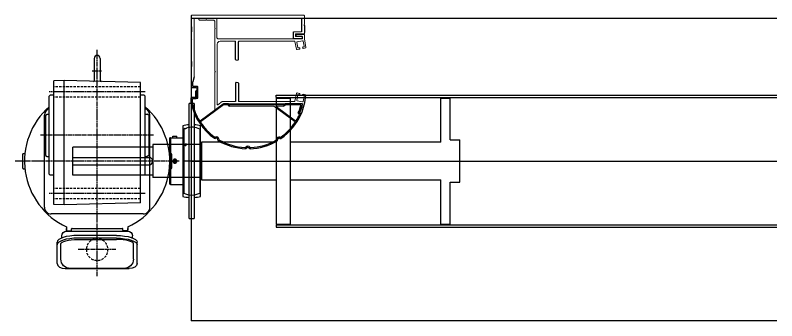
# Model space of a CAD drawing. Header units: millimetres. Extents: x 150937 to 394412, y 327166 to 584759.
# Drawn here: x 193935 to 194744, y 390013 to 390338 of the extents above; entities that cross this region are included whole.
import ezdxf

# ---------------------------------------------------------------- set-up
doc = ezdxf.new("R2010")
doc.units = ezdxf.units.MM
doc.linetypes.add('AM_ISO08W050', pattern=[18, 12, -1.5, 3, -1.5])
doc.linetypes.add('DASHED2', pattern=[9.525, 6.35, -3.175])
doc.layers.add('AM_0', color=7, linetype='Continuous', lineweight=30)
doc.layers.add('AM_3', color=7, linetype='DASHED2', lineweight=30)
doc.layers.add('AM_7', color=4, linetype='AM_ISO08W050')
doc.layers.add('LINE', color=7, linetype='Continuous', lineweight=20, plot=False)

# ---------------------------------------------------------------- blocks, each defined once
blk = doc.blocks.new('eeee')
for p, q in [((8549.5, 2800.82), (8548.73, 2801.93)), ((8614.72, 2768.98), (8614.72, 2788.48)), ((8617.72, 2768.98), (8617.72, 2788.48)), ((8614.72, 2743.98), (8614.72, 2724.98)), ((8617.72, 2743.98), (8617.72, 2724.98))]:
    blk.add_line(p, q)
for centre, radius, start, end in [((8602.87, 2777.19), 59.98, 155.68243, 175.50169), ((8604.72, 2776.98), 60, 156.89231, 165.89513), ((8548.48, 2801.76), 0.3, 34.84521, 155.68243), ((8549.26, 2800.65), 0.3, 336.89231, 34.84521), ((8547.01, 2791.48), 0.5, 165.89513, 270), ((8615.22, 2768.98), 0.5, 180, 270), ((8617.22, 2768.98), 0.5, 270, 0), ((8615.22, 2743.98), 0.5, 90, 180), ((8617.22, 2743.98), 0.5, 0, 90), ((8614.22, 2724.98), 0.5, 270, 0), ((8618.22, 2724.98), 0.5, 180, 270)]:
    blk.add_arc(centre, radius, start, end)
at = {"layer": 'LINE'}
for p, q in [((8547.01, 2790.98), (8553.22, 2790.98)), ((8553.32, 2790.98), (8613.33, 2790.98)), ((8624.72, 2790.98), (8613.33, 2790.98)), ((8630.72, 2790.98), (8624.72, 2790.98)), ((8638.92, 2796.91), (8631.02, 2791.08)), ((8631.84, 2788.58), (8636.42, 2791.96)), ((8637.22, 2791.56), (8637.22, 2727.48)), ((8639.72, 2757.22), (8639.72, 2796.51)), ((8545.94, 2788.45), (8544.84, 2783.06)), ((8545.23, 2782.47), (8545.97, 2782.32)), ((8552.41, 2787.65), (8546.53, 2788.83)), ((8551.7, 2781.66), (8552.8, 2787.05)), ((8554.73, 2788.08), (8552.87, 2779.89)), ((8613.33, 2788.48), (8555.22, 2788.48)), ((8613.33, 2788.48), (8614.72, 2788.48)), ((8617.72, 2788.48), (8631.54, 2788.48)), ((8545.67, 2780.85), (8543.46, 2781.3)), ((8552.28, 2779.5), (8550.07, 2779.95)), ((8550.37, 2781.42), (8551.11, 2781.27)), ((8617.22, 2768.48), (8615.22, 2768.48)), ((8639.22, 2756.72), (8639.72, 2757.22)), ((8639.72, 2756.22), (8639.22, 2756.72)), ((8639.72, 2711.48), (8639.72, 2756.22)), ((8617.22, 2744.48), (8615.22, 2744.48)), ((8552.28, 2733.46), (8550.07, 2733.01)), ((8543.07, 2731.07), (8544.72, 2721.98)), ((8545.67, 2732.11), (8543.46, 2731.66)), ((8545.94, 2724.51), (8544.84, 2729.9)), ((8545.23, 2730.49), (8545.97, 2730.64)), ((8552.41, 2725.32), (8546.53, 2724.13)), ((8550.37, 2731.54), (8551.11, 2731.69)), ((8551.7, 2731.3), (8552.8, 2725.91)), ((8554.73, 2724.88), (8552.87, 2733.07)), ((8544.72, 2717.68), (8544.72, 2721.98)), ((8552.22, 2717.18), (8545.22, 2717.18)), ((8546.72, 2721.48), (8546.72, 2719.68)), ((8547.22, 2721.98), (8553.32, 2721.98)), ((8547.22, 2719.18), (8552.22, 2719.18)), ((8553.32, 2721.98), (8613.33, 2721.98)), ((8613.33, 2724.48), (8555.22, 2724.48)), ((8614.22, 2724.48), (8613.33, 2724.48)), ((8613.33, 2721.98), (8635.72, 2721.98)), ((8634.22, 2724.48), (8618.22, 2724.48)), ((8637.72, 2719.98), (8637.72, 2700.48)), ((8639.22, 2710.98), (8639.72, 2711.48)), ((8639.72, 2710.48), (8639.22, 2710.98)), ((8639.72, 2706.72), (8639.72, 2710.48)), ((8639.72, 2703.98), (8639.72, 2706.72)), ((8648.22, 2701.98), (8641.72, 2701.98)), ((8648.72, 2701.48), (8648.22, 2701.98)), ((8649.22, 2701.98), (8648.72, 2701.48)), ((8656.22, 2701.98), (8649.22, 2701.98)), ((8656.72, 2700.48), (8656.72, 2701.48)), ((8638.22, 2699.98), (8656.22, 2699.98))]:
    blk.add_line(p, q, dxfattribs=at)
for centre, radius, start, end in [((8630.72, 2791.48), 0.5, 270, 306.40877), ((8636.72, 2791.56), 0.5, 0, 126.40877), ((8639.22, 2796.51), 0.5, 0, 126.40877), ((8543.56, 2781.79), 0.5, 168.46195, 258.46195), ((8545.33, 2782.96), 0.5, 168.46195, 258.46195), ((8545.82, 2781.59), 0.75, 258.46195, 78.46195), ((8546.43, 2788.34), 0.5, 78.56999, 168.56999), ((8552.31, 2787.15), 0.5, 348.56999, 78.56999), ((8555.22, 2787.98), 0.5, 90, 180), ((8631.54, 2788.98), 0.5, 270, 306.40877), ((8550.22, 2780.69), 0.75, 78.46195, 258.46195), ((8551.21, 2781.76), 0.5, 258.46195, 348.46195), ((8552.38, 2779.99), 0.5, 258.46195, 348.46195), ((8552.38, 2732.97), 0.5, 11.53805, 101.53805), ((8543.56, 2731.17), 0.5, 101.53805, 191.53805), ((8545.33, 2730), 0.5, 101.53805, 191.53805), ((8545.82, 2731.37), 0.75, 281.53805, 101.53805), ((8550.22, 2732.27), 0.75, 101.53805, 281.53805), ((8551.21, 2731.2), 0.5, 11.53805, 101.53805), ((8552.31, 2725.81), 0.5, 281.43001, 11.43001), ((8634.22, 2727.48), 3, 270, 0), ((8545.22, 2717.68), 0.5, 180, 270), ((8546.43, 2724.62), 0.5, 191.43001, 281.43001), ((8547.22, 2721.48), 0.5, 90, 180), ((8547.22, 2719.68), 0.5, 180, 270), ((8552.22, 2718.18), 1, 270, 90), ((8555.22, 2724.98), 0.5, 180, 270), ((8635.72, 2719.98), 2, 0, 90), ((8641.72, 2703.98), 2, 180, 270), ((8656.22, 2701.48), 0.5, 0, 90), ((8638.22, 2700.48), 0.5, 180, 270), ((8656.22, 2700.48), 0.5, 270, 0)]:
    blk.add_arc(centre, radius, start, end, dxfattribs=at)
blk = doc.blocks.new('dddd')
for p, q in [((8423.44, 2981.17), (8423.44, 2969.77)), ((8423.94, 2981.67), (8424.14, 2981.67)), ((8424.64, 2970.97), (8424.64, 2981.17)), ((8423.94, 2969.27), (8428.42, 2969.27)), ((8425.14, 2970.47), (8429.92, 2970.47)), ((8428.92, 2968.77), (8428.92, 2964.28)), ((8430.42, 2948.22), (8430.42, 2969.97)), ((8427.42, 2958.89), (8428.92, 2964.28)), ((8430.42, 2919.97), (8430.42, 2942.22)), ((8430.42, 2919.97), (8430.42, 2942.22)), ((8310.42, 2904.32), (8310.42, 2911.67)), ((8312.42, 2917.87), (8312.42, 2916.47)), ((8321.92, 2918.37), (8321.92, 2911.17)), ((8430.42, 2911.36), (8430.42, 2918.97)), ((8313.42, 2896.97), (8313.42, 2911.17)), ((8429.92, 2910.86), (8429.92, 2908.61)), ((8430.42, 2893.97), (8430.42, 2905.36))]:
    blk.add_line(p, q)
for centre, start, end in [((8423.94, 2981.17), 90, 180), ((8424.14, 2981.17), 0, 90), ((8423.94, 2969.77), 180, 270), ((8425.14, 2970.97), 180, 270), ((8428.42, 2968.77), 0, 90), ((8429.92, 2969.97), 0, 90)]:
    blk.add_arc(centre, 0.5, start, end)
at = {"layer": 'LINE'}
for p, q in [((8427.42, 2958.89), (8427.42, 2899.77)), ((8429.92, 2947.72), (8430.42, 2948.22)), ((8429.92, 2942.72), (8429.92, 2947.72)), ((8430.42, 2942.22), (8429.92, 2942.72)), ((8429.92, 2919.47), (8430.42, 2919.97)), ((8430.42, 2918.97), (8429.92, 2919.47)), ((8310.42, 2911.67), (8310.42, 2912.87)), ((8310.92, 2913.37), (8319.42, 2913.37)), ((8312.92, 2918.37), (8321.92, 2918.37)), ((8319.42, 2915.97), (8312.92, 2915.97)), ((8319.92, 2913.87), (8319.92, 2915.47)), ((8429.92, 2910.86), (8430.42, 2911.36)), ((8310.42, 2904.32), (8310.92, 2903.82)), ((8310.92, 2903.82), (8310.42, 2903.32)), ((8310.42, 2903.32), (8310.42, 2893.97)), ((8321.92, 2911.17), (8313.42, 2911.17)), ((8429.92, 2905.86), (8429.92, 2908.61)), ((8430.42, 2905.36), (8429.92, 2905.86)), ((8427.22, 2896.47), (8313.92, 2896.47)), ((8427.42, 2899.77), (8427.42, 2896.67)), ((8310.92, 2893.47), (8429.92, 2893.47))]:
    blk.add_line(p, q, dxfattribs=at)
for centre, radius, start, end in [((8310.92, 2912.87), 0.5, 90, 180), ((8312.92, 2917.87), 0.5, 90, 180), ((8312.92, 2916.47), 0.5, 180, 270), ((8319.42, 2915.47), 0.5, 0, 90), ((8319.42, 2913.87), 0.5, 270, 0), ((8313.92, 2896.97), 0.5, 180, 270), ((8427.22, 2896.67), 0.2, 270, 0), ((8310.92, 2893.97), 0.5, 180, 270), ((8429.92, 2893.97), 0.5, 270, 0)]:
    blk.add_arc(centre, radius, start, end, dxfattribs=at)
blk = doc.blocks.new('wewwww')
for p, q in [((8462.71, 3641.93), (8461.91, 3641.93)), ((8462.71, 3641.93), (8463.51, 3641.93)), ((8430.38, 3632.53), (8429.71, 3632.1)), ((8430.38, 3632.53), (8431.06, 3632.96)), ((8495.34, 3632.33), (8494.67, 3632.76)), ((8495.34, 3632.33), (8496.02, 3631.9)), ((8407.81, 3605.5), (8406.52, 3607.29)), ((8407.81, 3605.5), (8406.52, 3607.29)), ((8409.14, 3605.51), (8407.84, 3607.3)), ((8405.31, 3595.66), (8422.94, 3595.66)), ((8424.74, 3596.82), (8422.94, 3595.66)), ((8424.74, 3598.02), (8423.02, 3596.91)), ((8483.21, 3595.66), (8482.41, 3596.67)), ((8483.64, 3597.06), (8483, 3597.87)), ((8483.21, 3595.66), (8488.71, 3595.66)), ((8521.62, 3595.69), (8521.62, 3589.87)), ((8522.85, 3595.69), (8522.85, 3589.17)), ((8516.92, 3589.37), (8516.92, 3582.17)), ((8521.62, 3589.87), (8517.42, 3589.87)), ((8517.92, 3588.17), (8517.92, 3582.17)), ((8522.35, 3588.67), (8518.42, 3588.67)), ((8517.42, 3581.67), (8517.42, 3581.67))]:
    blk.add_line(p, q)
for centre, radius, start, end in [((8462.71, 3581.66), 61.76, 92.15711, 120.28248), ((8462.71, 3581.67), 60.56, 92.87017, 119.60566), ((8459.72, 3641.15), 1, 37.31104, 92.87017), ((8460.42, 3642.38), 1, 24.5312, 92.15711), ((8462.71, 3643.42), 2.75, 217.31104, 322.689), ((8476.8, 3652.49), 18.26, 212.08652, 215.34237), ((8448.59, 3652.51), 18.29, 324.66325, 327.91392), ((8464.99, 3642.38), 1, 87.84556, 155.47147), ((8465.69, 3641.15), 1, 87.12987, 142.689), ((8462.71, 3581.66), 61.76, 59.36694, 87.84556), ((8462.71, 3581.67), 60.56, 60.03574, 87.12987), ((8462.71, 3581.66), 61.76, 124.59403, 155.48101), ((8462.71, 3581.67), 60.56, 125.22288, 146.03703), ((8428.21, 3631.68), 1, 56.96812, 124.59403), ((8428.28, 3630.27), 1, 69.77191, 125.24163), ((8429.58, 3633.79), 2.75, 249.74797, 355.12592), ((8436.61, 3649), 18.26, 244.52345, 247.77929), ((8412.79, 3633.88), 18.29, 357.10018, 0.35084), ((8432.07, 3634.13), 1, 120.28248, 187.90839), ((8433.32, 3633.47), 1, 119.57795, 175.11291), ((8492.41, 3633.29), 1, 4.52088, 60.08), ((8496.15, 3633.58), 2.75, 184.52088, 289.89883), ((8493.67, 3633.94), 1, 351.74103, 59.36694), ((8512.91, 3633.58), 18.26, 179.29636, 182.5522), ((8489.2, 3648.87), 18.29, 291.87309, 295.12375), ((8497.51, 3631.47), 1, 55.05539, 122.6813), ((8497.43, 3630.06), 1, 54.3397, 109.89883), ((8462.71, 3581.66), 61.76, 13.1262, 55.05539), ((8462.71, 3581.67), 60.56, 33.96134, 54.38408), ((8412.89, 3615.22), 0.5, 146.03703, 233.59118), ((8512.52, 3615.22), 0.5, 306.40877, 33.96134), ((8462.71, 3581.67), 60.56, 148.13991, 154.95487), ((8411.7, 3613.37), 0.5, 53.59123, 148.13991), ((8513.72, 3613.37), 0.5, 31.85849, 126.40877), ((8462.71, 3581.67), 60.56, 13.3911, 31.85849), ((8462.71, 3581.66), 59.7, 156.77302, 165.82216), ((8462.71, 3581.66), 59.7, 156.77302, 165.82216), ((8462.71, 3581.66), 58.5, 156.20194, 164.29469), ((8407.57, 3605.33), 0.3, 336.77302, 35.86892), ((8408.92, 3605.35), 0.268, 331.29916, 37.65448), ((8405.31, 3596.16), 0.5, 165.82216, 270), ((8406.87, 3597.36), 0.5, 164.29469, 270), ((8422.85, 3597.16), 0.3, 270, 302.70783), ((8424.9, 3597.76), 0.3, 90, 122.70783), ((8424.9, 3596.56), 0.3, 90, 122.70783), ((8482.02, 3596.36), 0.5, 38.19719, 90), ((8482.6, 3597.56), 0.5, 38.19719, 90), ((8484.03, 3597.36), 0.5, 218.19719, 270), ((8517.42, 3589.37), 0.5, 90, 180), ((8518.42, 3588.17), 0.5, 90, 180), ((8522.35, 3589.17), 0.5, 270, 0), ((8517.42, 3582.17), 0.5, 180, 270), ((8517.42, 3582.17), 0.5, 270, 0)]:
    blk.add_arc(centre, radius, start, end)
at = {"layer": 'LINE'}
for p, q in [((8411.99, 3613.77), (8432.55, 3598.61)), ((8412.6, 3614.82), (8435.18, 3598.16)), ((8512.82, 3614.81), (8488.48, 3596.86)), ((8513.42, 3613.77), (8489, 3595.76)), ((8406.87, 3596.86), (8411.31, 3596.86)), ((8411.31, 3596.86), (8422.85, 3596.86)), ((8424.9, 3598.06), (8432.38, 3598.06)), ((8424.9, 3596.86), (8471.31, 3596.86)), ((8435.47, 3598.06), (8471.31, 3598.06)), ((8482.6, 3598.06), (8471.31, 3598.06)), ((8482.02, 3596.86), (8471.31, 3596.86)), ((8488.48, 3596.86), (8484.03, 3596.86))]:
    blk.add_line(p, q, dxfattribs=at)
for centre, radius, start, end in [((8432.38, 3598.36), 0.3, 270, 53.59123), ((8435.47, 3598.56), 0.5, 233.59123, 270), ((8435.41, 3598.36), 0.3, 233.59123, 270), ((8488.71, 3596.16), 0.5, 270, 306.40877)]:
    blk.add_arc(centre, radius, start, end, dxfattribs=at)
blk = doc.blocks.new('N_CASE_Y________1320__00')
at = {"layer": 'AM_0'}
for p, q in [((-35, 58), (-46, 57.71)), ((-46, -73.71), (-46, 57.71)), ((-35, -74), (-35, 58)), ((46, 55.88), (-35, 58)), ((46, -71.87), (46, 55.87)), ((-50, 42.5), (-51, 41.5)), ((-51, -41.5), (-51, 41.5)), ((-46, 42.5), (-50, 42.5)), ((50, 42.5), (46, 42.5)), ((50, 42.5), (51, 41.5)), ((51, -41.5), (51, 41.5)), ((-56, -76.5), (-56, 21.5)), ((56, -76.5), (56, 21.5)), ((-51, -41.5), (-50, -42.5)), ((-46, -42.5), (-50, -42.5)), ((50, -42.5), (46, -42.5)), ((50, -42.5), (51, -41.5)), ((46, -71.88), (-35, -74)), ((-35, -74), (-46, -73.71)), ((49, -83.5), (-49, -83.5))]:
    blk.add_line(p, q, dxfattribs=at)
for centre, start, end in [((-49, 21.5), 106.60155, 180.00001), ((49, 21.5), 359.99999, 73.39846), ((-49, -76.5), 179.99999, 270), ((49, -76.5), 270, 0.00001)]:
    blk.add_arc(centre, 7, start, end, dxfattribs=at)
at = {"layer": 'AM_3', "ltscale": 0.4}
for p, q in [((46, 51.5), (-46, 51.5)), ((46, 40.5), (-46, 40.5)), ((46, -56.5), (-46, -56.5)), ((46, -67.5), (-46, -67.5))]:
    blk.add_line(p, q, dxfattribs=at)
at = {"layer": 'AM_7', "ltscale": 0.4}
for p, q in [((0, -149.56), (0, 90.7)), ((51, 46), (-51, 46)), ((60, 0), (-60, 0)), ((87, -27.5), (-87, -27.5)), ((51, -62), (-51, -62))]:
    blk.add_line(p, q, dxfattribs=at)
blk = doc.blocks.new('N_SSS_Y_N_______1320__00')
at = {"layer": 'AM_0'}
for p, q in [((-55, 21.35), (-53, 22.5)), ((-55, 21.35), (-55, -21.35)), ((-53, 22.5), (-51, 22.5)), ((-51, -22.5), (-51, 22.5)), ((51, 22.5), (53, 22.5)), ((51, -22.5), (51, 22.5)), ((55, 21.35), (53, 22.5)), ((55, 21.35), (55, -21.35)), ((-55, -21.35), (-53, -22.5)), ((-53, -22.5), (-51, -22.5)), ((51, -22.5), (53, -22.5)), ((55, -21.35), (53, -22.5))]:
    blk.add_line(p, q, dxfattribs=at)
blk = doc.blocks.new('EYE_B___________8__01')
at = {"layer": 'AM_0', "ltscale": 0.4}
for p, q in [((-3.15, 30.15), (-3.15, 5.67)), ((3.15, 30.15), (3.15, 5.5)), ((-4.05, 5.69), (-3.15, 5.98)), ((3.15, 5.98), (4.76, 5.46))]:
    blk.add_line(p, q, dxfattribs=at)
blk.add_arc((0, 30.15), 3.15, 0, 179.99996, dxfattribs=at)
at = {"layer": 'AM_7', "ltscale": 0.4}
blk.add_line((-5.41, 17), (4.59, 17), dxfattribs=at)
blk = doc.blocks.new('D_FRM_AVS80_01')
at = {"layer": 'AM_0'}
for p, q in [((-8.01, 78.51), (-8.06, 76.68)), ((-7.51, 79), (7.51, 79)), ((8.01, 78.51), (8.06, 76.68)), ((-69.92, 32.5), (-73.5, 32.5)), ((-74, 32), (-74, 27.71)), ((-73.5, 27.21), (-72, 27.21)), ((-71.5, 26.71), (-71.5, -26.71)), ((-74, -32), (-74, -27.71)), ((-73.5, -27.21), (-72, -27.21)), ((-69.92, -32.5), (-73.5, -32.5)), ((-8.01, -78.51), (-8.06, -76.68)), ((7.51, -79), (-7.51, -79)), ((8.01, -78.51), (8.06, -76.68))]:
    blk.add_line(p, q, dxfattribs=at)
for centre, radius, start, end in [((0, 0), 77.1, 41.41274, 155.06875), ((-7.51, 78.5), 0.5, 90, 178.5), ((7.51, 78.5), 0.5, 1.5, 90), ((-73.5, 32), 0.5, 90, 180), ((-73.5, 27.71), 0.5, 180, 270), ((-72, 26.71), 0.5, 0, 90), ((-73.5, -27.71), 0.5, 90, 180), ((-73.5, -32), 0.5, 180, 270), ((-72, -26.71), 0.5, 270, 0), ((0, 0), 77.1, 204.93125, 318.58726), ((-7.51, -78.5), 0.5, 181.5, 270), ((7.51, -78.5), 0.5, 270, 358.5)]:
    blk.add_arc(centre, radius, start, end, dxfattribs=at)
for p in [(0, 79), (-71.5, 0), (0, 0), (0, -79)]:
    blk.add_point(p, dxfattribs=at)
blk = doc.blocks.new('D_BOX_MP443WW_03')
at = {"layer": 'AM_0'}
for p, q in [((-32.5, -3), (-32.5, 0)), ((32.5, -3), (32.5, 0)), ((-37.5, -10.13), (-37.5, -8)), ((32.5, -3), (-32.5, -3)), ((-20.5, -7.51), (20.5, -7.51)), ((37.5, -10.13), (37.5, -8)), ((-42.5, -37.3), (-42.5, -14.68)), ((-20.5, -10.35), (20.5, -10.35)), ((20.5, -11.74), (-20.5, -11.74)), ((42.5, -37.3), (42.5, -14.68)), ((-38.5, -32.51), (-38.5, -16.21)), ((38.5, -32.51), (38.5, -16.21)), ((34, -42.56), (-34, -42.56)), ((-28.5, -42.51), (28.5, -42.51))]:
    blk.add_line(p, q, dxfattribs=at)
for centre, radius, start, end in [((-32.5, -8), 5, 90, 180), ((32.5, -8), 5, 0, 90), ((-28.5, -32.51), 10, 180, 270), ((28.5, -32.51), 10, 270, 0)]:
    blk.add_arc(centre, radius, start, end, dxfattribs=at)
for centre, major_axis, ratio, start_param, end_param in [((-20.5, -14.68), (-22, 0), 0.325568, 4.712389, 6.283185), ((-20.5, -17.51), (-22, 0), 0.325568, 4.712389, 6.283185), ((20.5, -16.21), (-18, 0), 0.248237, 3.141593, 4.712389), ((-34, -37.3), (8.5, 0), 0.61782, 3.141593, 4.712389)]:
    blk.add_ellipse(centre, major_axis=major_axis, ratio=ratio, start_param=start_param, end_param=end_param, dxfattribs=at)
at = {"layer": 'AM_0', "extrusion": (0, 0, -1)}
for centre, major_axis, ratio, start_param, end_param in [((20.5, -14.68), (22, 0), 0.325568, 4.712389, 6.283185), ((-20.5, -16.21), (18, 0), 0.248237, 3.141593, 4.712389), ((20.5, -17.51), (22, 0), 0.325568, 4.712389, 6.283185), ((34, -37.3), (-8.5, 0), 0.61782, 3.141593, 4.712389)]:
    blk.add_ellipse(centre, major_axis=major_axis, ratio=ratio, start_param=start_param, end_param=end_param, dxfattribs=at)
at = {"layer": 'AM_0'}
blk.add_point((0, 0), dxfattribs=at)
at = {"layer": 'AM_3', "ltscale": 0.4}
blk.add_circle((0, -22.5), 11.5, dxfattribs=at)
at = {"layer": 'AM_7', "ltscale": 0.4}
blk.add_line((-20, -22.5), (20, -22.5), dxfattribs=at)
blk = doc.blocks.new('C-1 UP LEFT')
for p, q in [((-120.12, 0), (-120.12, -321.6)), ((-120.12, 0), (501.68, 0)), ((-30, -82), (501.68, -82)), ((-30, -84.5), (-30, -82)), ((-30, -84.5), (501.68, -84.5)), ((-30, -85), (-30, -219)), ((-30, -85), (-15, -85)), ((-15, -85), (-15, -219)), ((144.97, -85), (154.97, -85)), ((144.97, -132), (144.97, -85)), ((154.97, -129.5), (154.97, -85)), ((-161, -137), (-246, -137)), ((-246, -167), (-246, -137)), ((-109.1, -134.5), (-161, -134.5)), ((-161, -134.5), (-161, -137)), ((-161, -137), (-161, -167)), ((-109.1, -131.98), (-109.1, -137)), ((-109.1, -132), (-109.1, -169.5)), ((-30, -132), (-109.1, -132)), ((-109.1, -132), (-109.1, -169.5)), ((144.97, -132), (-15, -132)), ((154.97, -129.5), (164.97, -129.5)), ((164.97, -174.5), (164.97, -129.5)), ((-246, -148), (-165, -148)), ((-246, -148), (-165, -148)), ((-120.12, -152), (501.68, -152)), ((-246, -156), (-165, -156)), ((-161, -167), (-246, -167)), ((-161, -167), (-161, -169.5)), ((-109.1, -169.5), (-161, -169.5)), ((-109.1, -167), (-109.1, -172)), ((-109.1, -169.5), (-109.1, -172)), ((-109.1, -169.5), (-109.1, -172)), ((-109.1, -172), (-30, -172)), ((-15, -172), (-5, -172)), ((-5, -172), (144.97, -172)), ((144.97, -219), (144.97, -172)), ((154.97, -174.5), (164.97, -174.5)), ((154.97, -219), (154.97, -174.5)), ((-30, -219), (-15, -219)), ((-30, -219.5), (501.68, -219.5)), ((-30, -219.5), (-30, -222)), ((-30, -222), (501.68, -222)), ((144.97, -219), (154.97, -219)), ((501.68, -321.6), (-120.12, -321.6))]:
    blk.add_line(p, q)
at = {"color": 7, "linetype": 'Continuous', "lineweight": 25}
for p, q in [((-117, -90.88), (-122.29, -90.88)), ((-122.29, -152), (-122.29, -90.88)), ((-117, -90.88), (-117, -152)), ((-129.17, -114.55), (-129.17, -152)), ((-128.12, -118.12), (-128.12, -185.88)), ((-111.12, -118.12), (-111.12, -185.88)), ((-110.12, -152), (-110.12, -114.55)), ((-143.12, -128.2), (-143.12, -175.8)), ((-142.01, -127.09), (-139.58, -127.09)), ((-142.01, -127.09), (-142.01, -176.91)), ((-139.53, -125.53), (-139.43, -125.43)), ((-139.53, -125.53), (-135.38, -125.53)), ((-139.53, -127.09), (-139.53, -125.53)), ((-139.43, -125.43), (-135.48, -125.43)), ((-135.38, -125.53), (-135.48, -125.43)), ((-135.38, -127.09), (-135.38, -125.53)), ((-135.33, -127.09), (-128.12, -127.09)), ((-126.78, -134.63), (-126.79, -134.74)), ((-125.2, -134.52), (-125.2, -134.59)), ((-139.53, -152), (-139.43, -152)), ((-138.95, -152), (-138.2, -150.7)), ((-138.2, -153.3), (-138.95, -152)), ((-138.2, -150.7), (-136.7, -150.7)), ((-136.7, -153.3), (-138.2, -153.3)), ((-136.7, -150.7), (-135.95, -152)), ((-135.95, -152), (-136.7, -153.3)), ((-135.38, -152), (-135.48, -152)), ((-129.17, -152), (-129.17, -189.45)), ((-122.29, -152), (-129.17, -152)), ((-117, -152), (-122.29, -152)), ((-122.29, -213.12), (-122.29, -152)), ((-117, -152), (-117, -213.12)), ((-110.12, -152), (-117, -152)), ((-110.12, -189.45), (-110.12, -152)), ((-142.01, -176.91), (-128.12, -176.91)), ((-122.29, -213.12), (-117, -213.12))]:
    blk.add_line(p, q, dxfattribs=at)
at = {"color": 8, "linetype": 'Continuous', "lineweight": 25, "flags": 128}
for points in [[(-125.99, -134.19), (-126.24, -134.21), (-126.46, -134.26), (-126.64, -134.35), (-126.75, -134.46), (-126.79, -134.59)], [(-125.99, -134.19), (-125.75, -134.21), (-125.53, -134.26), (-125.35, -134.35), (-125.24, -134.46), (-125.2, -134.59)]]:
    blk.add_lwpolyline(points, dxfattribs=at)
at = {"color": 7, "linetype": 'Continuous', "lineweight": 25}
for centre, radius, start, end in [((-119.64, -152), 38.64, 93.91989, 104.27026), ((-119.62, -134.06), 18.06, 113.39444, 118.07249), ((-119.62, -134.06), 18.06, 61.92751, 107.98835), ((-119.64, -152), 38.64, 75.72974, 86.08011), ((-142.01, -128.2), 1.11, 90, 180), ((-125.99, -134.59), 0.797, 36.22504, 180), ((-125.99, -134.59), 0.797, 180, 217.84215), ((-137.45, -152), 2.08, 0, 180), ((-137.45, -152), 2.08, 180, 0), ((-137.45, -152), 1.97, 0, 180), ((-137.45, -152), 1.97, 180, 0), ((-142.01, -175.8), 1.11, 180, 270), ((-119.62, -169.94), 18.06, 241.92751, 298.07249), ((-119.64, -152), 38.64, 255.72974, 266.08011), ((-119.64, -152), 38.64, 273.91989, 284.27026)]:
    blk.add_arc(centre, radius, start, end, dxfattribs=at)
blk.add_arc((-165, -152), 4, 270, 90)
for points, knots in [([(-126.79, -117.48), (-126.79, -117.48), (-126.79, -117.48), (-126.78, -117.48), (-126.76, -117.47), (-126.73, -117.46), (-126.67, -117.43), (-126.54, -117.38), (-126.32, -117.29), (-126, -117.17), (-125.68, -117.05), (-125.46, -116.97), (-125.32, -116.93), (-125.25, -116.9), (-125.21, -116.89), (-125.2, -116.88), (-125.2, -116.88)], [0, 0, 0, 0, 0.029313, 0.058422, 0.08764, 0.117277, 0.177636, 0.23897, 0.36673, 0.499166, 0.631346, 0.75887, 0.820337, 0.881188, 0.940729, 1, 1, 1, 1]), ([(-139.58, -127.09), (-139.58, -127.09), (-139.57, -127.09), (-139.56, -127.09), (-139.54, -127.09), (-139.51, -127.1), (-139.47, -127.1), (-139.41, -127.1), (-139.34, -127.11), (-139.2, -127.12), (-138.98, -127.13), (-138.67, -127.15), (-138.3, -127.17), (-137.9, -127.18), (-137.49, -127.18), (-137.06, -127.18), (-136.66, -127.17), (-136.28, -127.15), (-135.95, -127.14), (-135.73, -127.12), (-135.58, -127.11), (-135.48, -127.1), (-135.39, -127.1), (-135.34, -127.09), (-135.33, -127.09), (-135.33, -127.09)], [0, 0, 0, 0, 0.020614, 0.041068, 0.061446, 0.081834, 0.102318, 0.122983, 0.153783, 0.184691, 0.246129, 0.307831, 0.369636, 0.432049, 0.494822, 0.557905, 0.621181, 0.684275, 0.747518, 0.810551, 0.842266, 0.87388, 0.916083, 0.957875, 1, 1, 1, 1]), ([(-126.79, -134.74), (-126.79, -134.76), (-126.79, -134.81), (-126.78, -134.87), (-126.76, -134.93), (-126.73, -135.01), (-126.67, -135.09), (-126.54, -135.21), (-126.32, -135.3), (-126, -135.3), (-125.68, -135.18), (-125.45, -135.01), (-125.32, -134.84), (-125.25, -134.71), (-125.21, -134.58), (-125.2, -134.49), (-125.2, -134.44)], [0, 0, 0, 0, 0.02938, 0.058534, 0.087777, 0.117425, 0.177607, 0.238635, 0.366691, 0.49907, 0.631513, 0.759071, 0.820663, 0.881746, 0.940965, 1, 1, 1, 1]), ([(-125.2, -134.44), (-125.2, -134.4), (-125.21, -134.31), (-125.25, -134.19), (-125.32, -134.08), (-125.41, -133.99), (-125.5, -133.96), (-125.54, -133.95)], [0, 0, 0, 0, 0.196219, 0.397516, 0.604694, 0.818489, 1, 1, 1, 1]), ([(-135.33, -152), (-135.33, -151.95), (-135.33, -151.86), (-135.34, -151.72), (-135.37, -151.59), (-135.4, -151.45), (-135.44, -151.32), (-135.52, -151.11), (-135.67, -150.82), (-135.94, -150.49), (-136.26, -150.22), (-136.63, -150.03), (-137.03, -149.9), (-137.45, -149.86), (-137.87, -149.9), (-138.27, -150.02), (-138.64, -150.22), (-138.97, -150.49), (-139.23, -150.81), (-139.41, -151.14), (-139.51, -151.45), (-139.57, -151.72), (-139.57, -151.91), (-139.58, -152)], [0, 0, 0, 0, 0.020773, 0.041403, 0.061978, 0.082586, 0.103316, 0.124254, 0.186582, 0.249087, 0.311667, 0.374552, 0.437154, 0.499776, 0.561731, 0.625149, 0.687977, 0.750478, 0.81314, 0.875618, 0.917329, 0.958553, 1, 1, 1, 1]), ([(-139.58, -152), (-139.58, -152.05), (-139.57, -152.14), (-139.56, -152.28), (-139.54, -152.41), (-139.51, -152.55), (-139.47, -152.68), (-139.39, -152.89), (-139.23, -153.18), (-138.97, -153.51), (-138.65, -153.78), (-138.27, -153.97), (-137.87, -154.1), (-137.46, -154.14), (-137.04, -154.1), (-136.63, -153.98), (-136.26, -153.78), (-135.94, -153.51), (-135.67, -153.19), (-135.5, -152.86), (-135.39, -152.55), (-135.34, -152.28), (-135.33, -152.09), (-135.33, -152)], [0, 0, 0, 0, 0.02078, 0.041417, 0.061999, 0.082615, 0.103352, 0.124298, 0.186627, 0.249133, 0.3117, 0.374573, 0.437162, 0.499771, 0.561713, 0.625118, 0.687934, 0.750423, 0.813087, 0.875567, 0.917295, 0.958536, 1, 1, 1, 1])]:
    blk.add_open_spline(points, degree=3, knots=knots, dxfattribs=at)
at = {"rotation": 180}
for name, p in [('dddd', (8310.42, 2896.47)), ('eeee', (8544.72, 2699.88)), ('wewwww', (8402.73, 3504.56))]:
    blk.add_blockref(name, p, dxfattribs=at)
at = {"layer": 'AM_0'}
for name, p in [('N_CASE_Y________1320__00', (-220, -124.5)), ('EYE_B___________8__01', (-220, -73)), ('N_SSS_Y_N_______1320__00', (-220, -124.5))]:
    blk.add_blockref(name, p, dxfattribs=at)
at = {"layer": 'AM_0', "rotation": 90}
blk.add_blockref('D_FRM_AVS80_01', (-220, -152), dxfattribs=at)
at = {"layer": 'AM_0', "xscale": -1}
blk.add_blockref('D_BOX_MP443WW_03', (-220, -223.5), dxfattribs=at)

msp = doc.modelspace()

# ---------------------------------------------------------------- block references
msp.add_blockref('C-1 UP LEFT', (194242.115, 390335.079))

doc.saveas('drawing.dxf')
